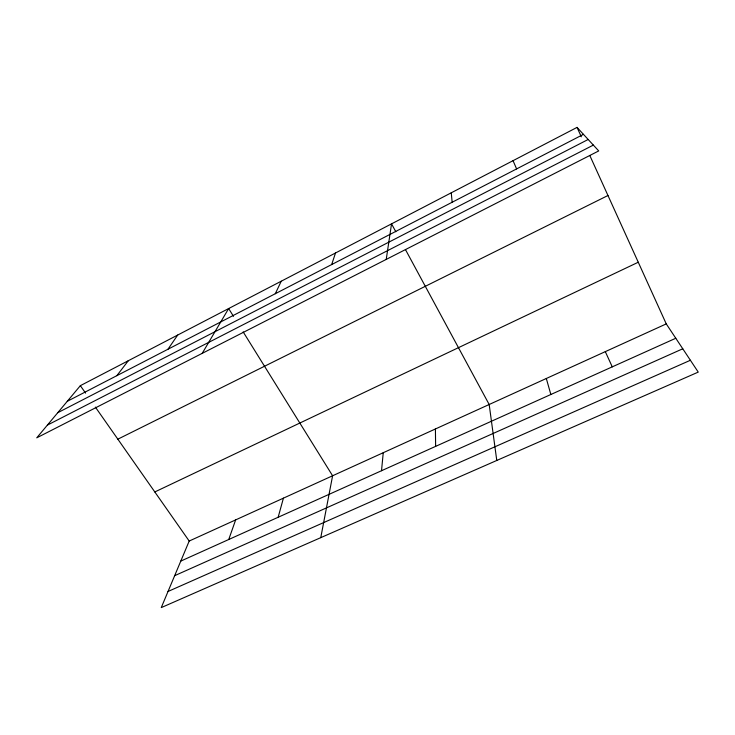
<?xml version="1.0" encoding="UTF-8"?>
<svg xmlns="http://www.w3.org/2000/svg" width="735" height="735" viewBox="0 0 735 735"><rect width="100%" height="100%" fill="white"/><g stroke="black" fill="none" stroke-linecap="round" stroke-linejoin="round"><path stroke-width="1.1" d="M381.52 470.731L383.247 452.714M386.233 259.409L391.544 223.853L395.816 231.755M320.763 537.653L332.606 475.766L243.166 331.898M278.152 517.265L283.425 498.146M331.669 264.572L335.5 252.996M228.741 539.508L235.641 519.902M666.259 323.896L189.198 541.043L161.259 607.606L698.25 372.103L666.259 323.896L589.856 155.609M275.294 293.724L281.229 281.22M202.217 353.351L228.649 308.553L233.491 316.335M167.966 349.235L177.695 335.05M116.837 375.677L128.294 360.747M80.354 385.664L36.75 437.83L598.722 150.923L577.048 127.394L80.354 385.664L85.582 393.124M67.289 401.301L583.452 134.349M57.743 412.712L588.175 139.475M47.38 425.115L593.356 145.098M117.839 439.181L607.964 195.501M154.809 491.954L638.265 262.23M180.773 561.099L675.787 338.256M174.654 575.68L682.769 348.785M168.03 591.473L690.395 360.269M95.385 407.116L189.198 541.043M405.426 249.532L489.179 404.498L496.777 460.459M605.309 351.642L612.264 366.857M577.048 127.394L581.321 136.802M513.048 160.671L516.604 168.921M546.316 378.497L550.855 394.502M451.253 192.809L452.154 202.263M435.414 428.974L435.625 446.375"/></g></svg>
